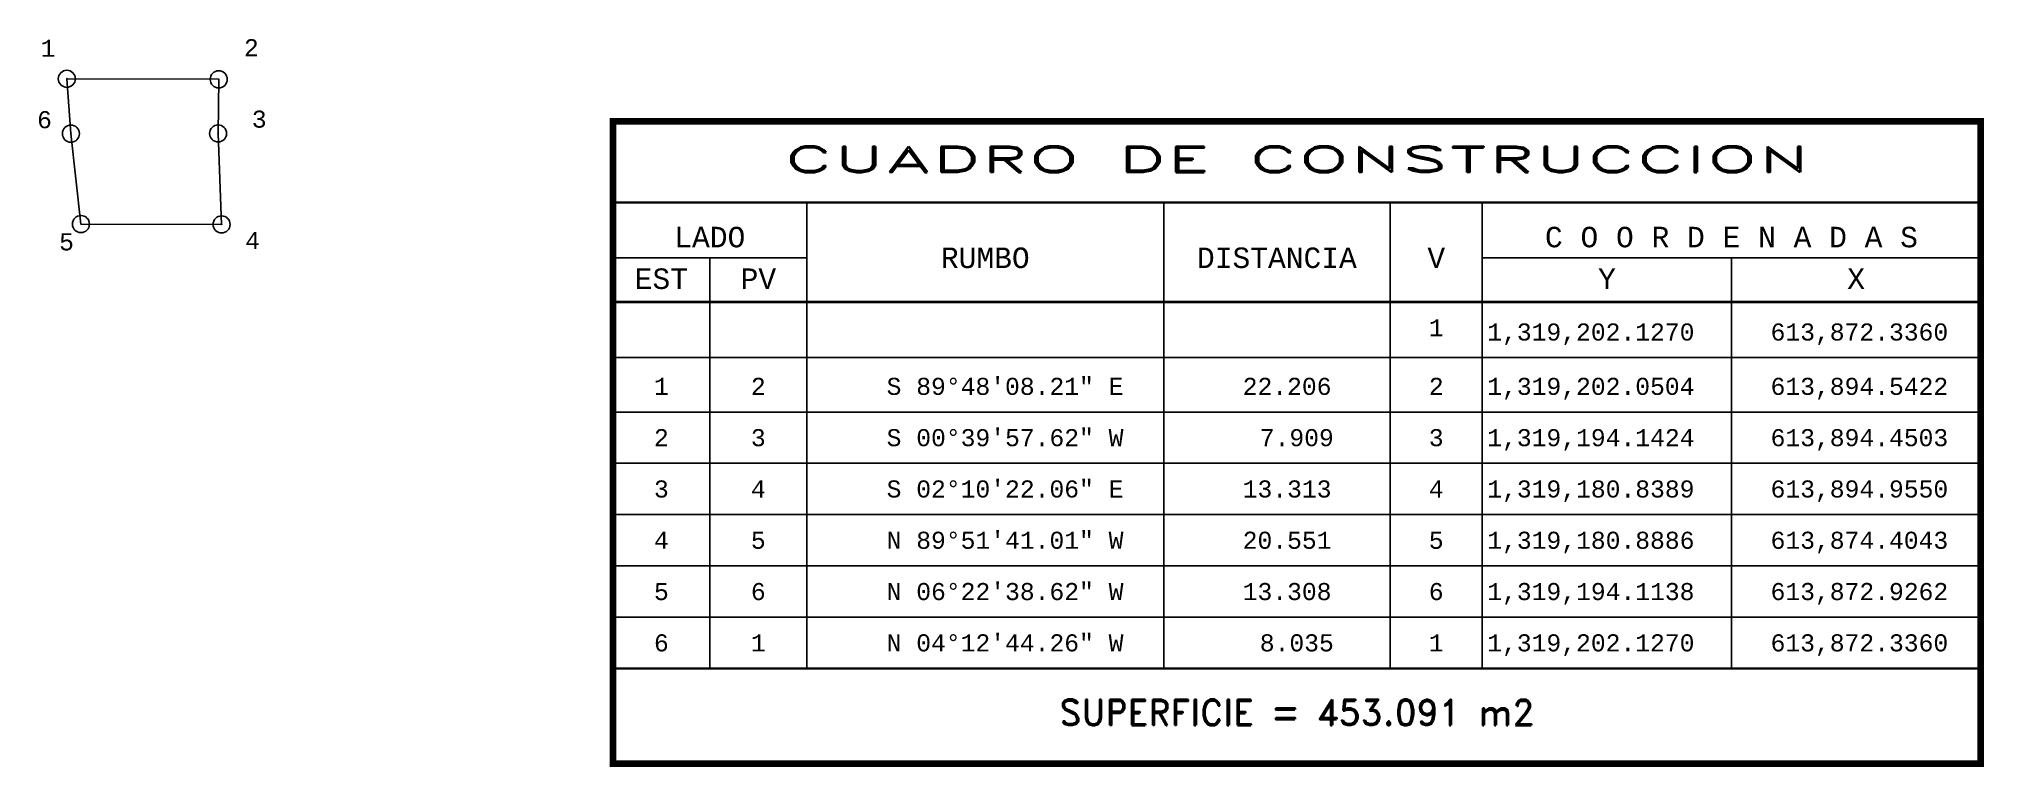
# Model space of a CAD drawing. Header units: millimetres. Extents: x 613868 to 614153, y 1319101 to 1319208.
import ezdxf
from ezdxf.enums import TextEntityAlignment as Align

# ---------------------------------------------------------------- set-up
doc = ezdxf.new("R2010")
doc.units = ezdxf.units.MM
doc.header["$PDMODE"] = 32
doc.header["$PDSIZE"] = 2.5
for name, color, linetype in [('CVL_CUADCON', 1, 'Continuous'), ('CVL_CUADCON_LIN', 8, 'Continuous'), ('CVL_CUADCON_TIT', 1, 'Continuous'), ('CVL_CUADCON_TX', 2, 'Continuous'), ('CVL_PUNTO', 2, 'Continuous'), ('CVL_PUNTO_NUM', 2, 'Continuous')]:
    doc.layers.add(name, color=color, linetype=linetype)
doc.styles.add('HUECA1', font='hueca1.shx')
doc.styles.add('MONOTXT4', font='monotxt4.shx')

msp = doc.modelspace()

# ---------------------------------------------------------------- linework, layer by layer
msp.add_lwpolyline([(613872.34, 1319202.13), (613894.54, 1319202.05), (613894.45, 1319194.14), (613894.96, 1319180.84), (613874.4, 1319180.89), (613872.93, 1319194.11)], close=True)
at = {"layer": 'CVL_CUADCON', "color": 1, "linetype": 'Continuous', "const_width": 1, "flags": 128}
msp.add_lwpolyline([(613952.18, 1319195.91), (614152.11, 1319195.91), (614152.11, 1319101.99), (613952.18, 1319101.99)], close=True, dxfattribs=at)
at = {"layer": 'CVL_CUADCON', "color": 1, "linetype": 'Continuous', "const_width": 0.375, "flags": 128}
for points in [[(613952.18, 1319184.04), (614152.11, 1319184.04)], [(613952.18, 1319169.49), (614152.11, 1319169.49)], [(613952.18, 1319115.91), (614152.11, 1319115.91)]]:
    msp.add_lwpolyline(points, dxfattribs=at)
at = {"layer": 'CVL_CUADCON_LIN', "color": 8, "linetype": 'Continuous'}
for p, q in [((613980.5, 1319184.04), (613980.5, 1319115.91)), ((614032.68, 1319184.04), (614032.68, 1319115.91)), ((614065.79, 1319184.04), (614065.79, 1319115.91)), ((614079.25, 1319184.04), (614079.25, 1319115.91)), ((613952.18, 1319175.97), (613980.5, 1319175.97)), ((613966.33, 1319175.97), (613966.33, 1319115.91)), ((614079.25, 1319175.97), (614152.11, 1319175.97)), ((614115.68, 1319175.97), (614115.68, 1319115.91)), ((613952.18, 1319161.36), (614152.11, 1319161.36)), ((613952.18, 1319153.41), (614152.11, 1319153.41)), ((613952.18, 1319145.91), (614152.11, 1319145.91)), ((613952.18, 1319138.41), (614152.11, 1319138.41)), ((613952.18, 1319130.91), (614152.11, 1319130.91)), ((613952.18, 1319123.41), (614152.11, 1319123.41)), ((613952.18, 1319115.91), (614152.11, 1319115.91))]:
    msp.add_line(p, q, dxfattribs=at)
at = {"layer": 'CVL_PUNTO', "color": 2}
for p in [(613872.34, 1319202.13), (613894.54, 1319202.05), (613872.93, 1319194.11), (613894.45, 1319194.14), (613874.4, 1319180.89), (613894.96, 1319180.84)]:
    msp.add_point(p, dxfattribs=at)

# ---------------------------------------------------------------- texts
at = {"layer": 'CVL_CUADCON_TIT', "color": 1, "style": 'HUECA1', "width": 1.758658}
msp.add_text('CUADRO DE CONSTRUCCION', height=3.75, dxfattribs=at).set_placement((613977.18, 1319188.49), (614127.11, 1319188.49), align=Align.FIT)
at = {"layer": 'CVL_CUADCON_TIT', "color": 1, "style": 'MONOTXT4'}
for s, p in [('LADO', (613966.33, 1319177.49)), ('C O O R D E N A D A S', (614115.68, 1319177.49)), ('EST', (613959.25, 1319171.4)), ('PV', (613973.43, 1319171.4)), ('Y', (614097.48, 1319171.4)), ('X', (614133.9, 1319171.4))]:
    msp.add_text(s, height=3, dxfattribs=at).set_placement(p, align=Align.CENTER)
at = {"layer": 'CVL_CUADCON_TIT', "color": 1}
for s, height, style, p in [('RUMBO', 3, 'MONOTXT4', (614006.6, 1319175.96)), ('DISTANCIA', 3, 'MONOTXT4', (614049.23, 1319175.96)), ('V', 3, 'MONOTXT4', (614072.53, 1319175.96)), ('SUPERFICIE = 453.091 m2', 3.75, 'HUECA1', (614052.15, 1319109.49))]:
    msp.add_text(s, height=height, dxfattribs=dict(at, style=style)).set_placement(p, align=Align.MIDDLE)
at = {"layer": 'CVL_CUADCON_TX', "color": 2, "style": 'MONOTXT4'}
for s, p in [('1', (614072.52, 1319164.48)), ('1', (613959.25, 1319155.91)), ('2', (613973.42, 1319155.91)), ('2', (614072.52, 1319155.91)), ('2', (613959.25, 1319148.41)), ('3', (613973.42, 1319148.41)), ('3', (614072.52, 1319148.41)), ('3', (613959.25, 1319140.91)), ('4', (613973.42, 1319140.91)), ('4', (614072.52, 1319140.91)), ('4', (613959.25, 1319133.41)), ('5', (613973.42, 1319133.41)), ('5', (614072.52, 1319133.41)), ('5', (613959.25, 1319125.91)), ('6', (613973.42, 1319125.91)), ('6', (614072.52, 1319125.91)), ('6', (613959.25, 1319118.41)), ('1', (613973.42, 1319118.41)), ('1', (614072.52, 1319118.41))]:
    msp.add_text(s, height=2.5, dxfattribs=at).set_placement(p, align=Align.CENTER)
for s, p in [('1,319,202.1270', (614079.98, 1319163.86)), ('613,872.3360', (614121.4, 1319163.86)), ('S 89%%d48\'08.21" E', (613992.18, 1319155.91)), ('22.206', (614044.23, 1319155.91)), ('1,319,202.0504', (614079.98, 1319155.91)), ('613,894.5422', (614121.4, 1319155.91)), ('S 00%%d39\'57.62" W', (613992.18, 1319148.41)), ('7.909', (614046.73, 1319148.41)), ('1,319,194.1424', (614079.98, 1319148.41)), ('613,894.4503', (614121.4, 1319148.41)), ('S 02%%d10\'22.06" E', (613992.18, 1319140.91)), ('13.313', (614044.23, 1319140.91)), ('1,319,180.8389', (614079.98, 1319140.91)), ('613,894.9550', (614121.4, 1319140.91)), ('N 89%%d51\'41.01" W', (613992.18, 1319133.41)), ('20.551', (614044.23, 1319133.41)), ('1,319,180.8886', (614079.98, 1319133.41)), ('613,874.4043', (614121.4, 1319133.41)), ('N 06%%d22\'38.62" W', (613992.18, 1319125.91)), ('13.308', (614044.23, 1319125.91)), ('1,319,194.1138', (614079.98, 1319125.91)), ('613,872.9262', (614121.4, 1319125.91)), ('N 04%%d12\'44.26" W', (613992.18, 1319118.41)), ('8.035', (614046.73, 1319118.41)), ('1,319,202.1270', (614079.98, 1319118.41)), ('613,872.3360', (614121.4, 1319118.41))]:
    msp.add_text(s, height=2.5, dxfattribs=at).set_placement(p)
at = {"layer": 'CVL_PUNTO_NUM', "color": 2, "style": 'MONOTXT4'}
for s, p in [('1', (613868.51, 1319205.35)), ('2', (613898.23, 1319205.42)), ('6', (613867.99, 1319194.9)), ('3', (613899.38, 1319194.98)), ('5', (613871.21, 1319177.04)), ('4', (613898.41, 1319177.23))]:
    msp.add_text(s, height=2.5, dxfattribs=at).set_placement(p)

doc.saveas('drawing.dxf')
